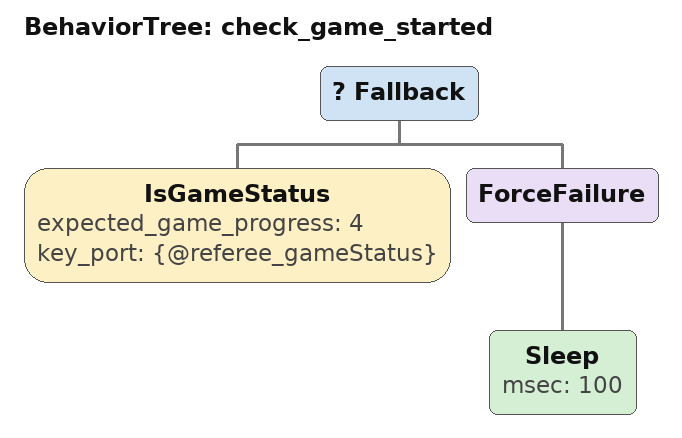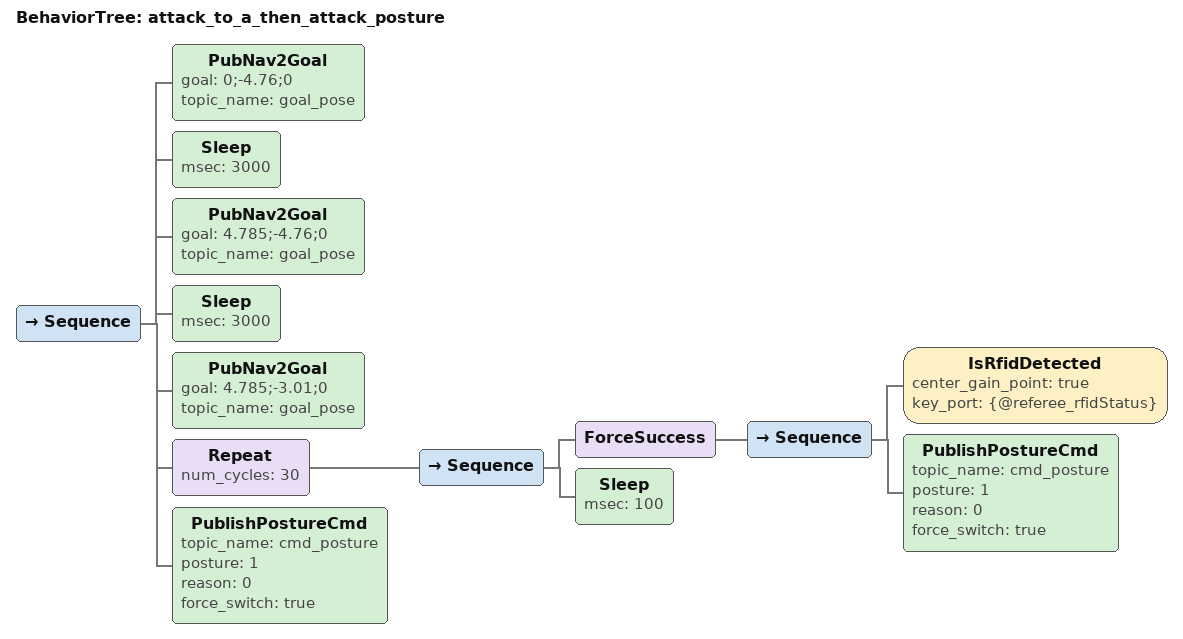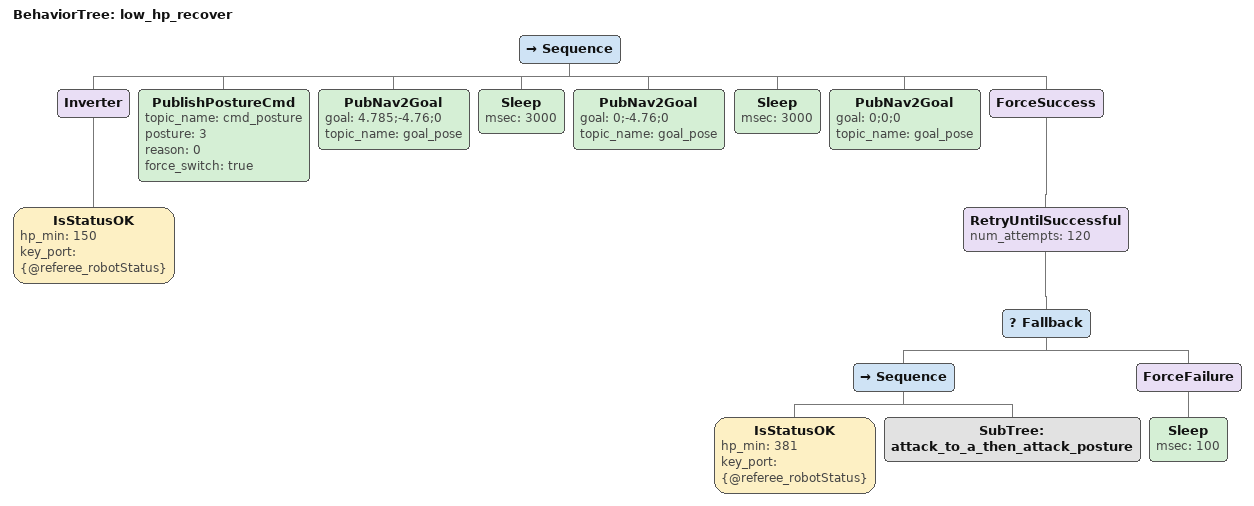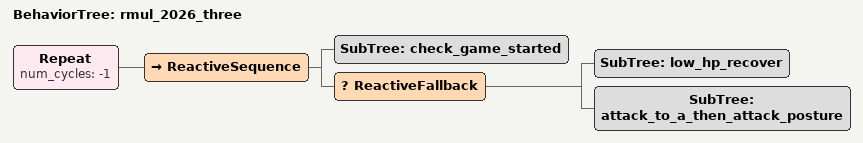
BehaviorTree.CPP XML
<?xml version="1.0" encoding="UTF-8"?>
<root BTCPP_format="4">
	<BehaviorTree ID="check_game_started">
		<Fallback>
			<IsGameStatus
				expected_game_progress="4"
				key_port="{@referee_gameStatus}"/>
			<ForceFailure>
				<Sleep msec="100"/>
			</ForceFailure>
		</Fallback>
	</BehaviorTree>

	<BehaviorTree ID="attack_to_a_then_attack_posture">
		<Sequence>
			<PubNav2Goal goal="0;-4.76;0" topic_name="goal_pose"/>
			<Sleep msec="3000"/>

			<PubNav2Goal goal="4.785;-4.76;0" topic_name="goal_pose"/>
			<Sleep msec="3000"/>

			<!-- 保守中心点 -->
			<PubNav2Goal goal="4.785;-3.01;0" topic_name="goal_pose"/>

			<!-- 激进中心点 -->

			<!-- 3秒延时期间每100ms检测一次中心增益点；检测到即刻发布攻击姿态 -->
			<Repeat num_cycles="30">
				<Sequence>
					<ForceSuccess>
						<Sequence>
							<IsRfidDetected
								center_gain_point="true"
								key_port="{@referee_rfidStatus}"/>
							<PublishPostureCmd topic_name="cmd_posture" posture="1" reason="0" force_switch="true"/>
						</Sequence>
					</ForceSuccess>
					<Sleep msec="100"/>
				</Sequence>
			</Repeat>
			<!-- 第一次到达攻击点后的延时完成后再发布一次攻击姿态，防止未检测到rfid无法发布攻击姿态 -->
			<PublishPostureCmd topic_name="cmd_posture" posture="1" reason="0" force_switch="true"/>
		</Sequence>
	</BehaviorTree>

	<BehaviorTree ID="low_hp_recover">
		<Sequence> <!-- 如果有一个子节点返回 FAILURE，则停止执行并返回 FAILURE-->
			<Inverter>
				<IsStatusOK
					hp_min="150"
					key_port="{@referee_robotStatus}"/>
			</Inverter>

			<PublishPostureCmd topic_name="cmd_posture" posture="3" reason="0" force_switch="true"/>

			<PubNav2Goal goal="4.785;-4.76;0" topic_name="goal_pose"/>
			<Sleep msec="3000"/>

			<PubNav2Goal goal="0;-4.76;0" topic_name="goal_pose"/>
			<Sleep msec="3000"/>

			<PubNav2Goal goal="0;0;0" topic_name="goal_pose"/>
			<!-- 12秒检测窗口：每100ms检测一次，血量>380时立即切换攻击子树 -->
			<ForceSuccess>
				<RetryUntilSuccessful num_attempts="120">
					<Fallback>
						<Sequence>
							<IsStatusOK
								hp_min="381"
								key_port="{@referee_robotStatus}"/>
							<SubTree ID="attack_to_a_then_attack_posture"/>
						</Sequence>
						<ForceFailure>
							<Sleep msec="100"/>
						</ForceFailure>
					</Fallback>
				</RetryUntilSuccessful>
			</ForceSuccess>

		</Sequence>
	</BehaviorTree>

	<BehaviorTree ID="rmul_2026_three">
		<Repeat num_cycles="-1"> <!-- 无限循环 -->
			<ReactiveSequence> <!-- ReactiveSequence: 第一个子节点失败，中断后续任务，返回失败。若SUCCESS，则继续执行后续子节点。 -->
				<SubTree ID="check_game_started"/>
				<ReactiveFallback> <!-- ReactiveFallback: 第一个子节点失败，继续执行后续子节点。若SUCCESS，则中断后续任务，返回成功。 -->
					<SubTree ID="low_hp_recover"/>	<!-- 高优先级：检查血量并回血 -->
					<SubTree ID="attack_to_a_then_attack_posture"/>	<!-- 低优先级：进攻 -->
				</ReactiveFallback>
			</ReactiveSequence>
		</Repeat>
	</BehaviorTree>
</root>
